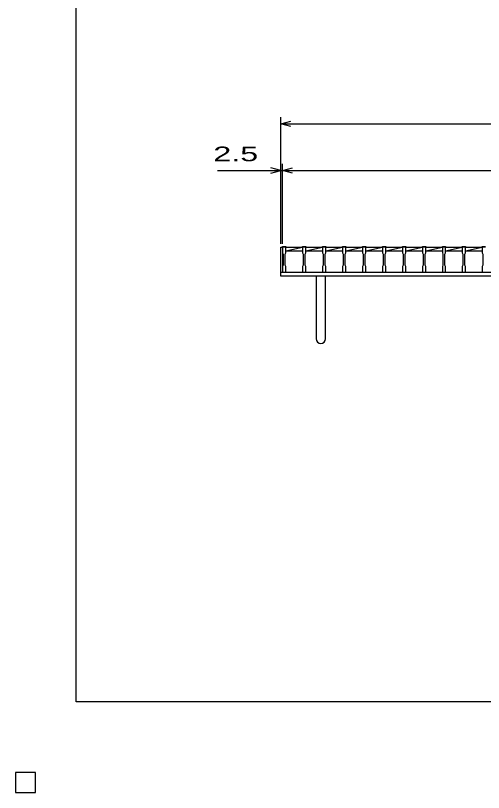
# Model space of a CAD drawing. Units: millimetres, scale not verified. Extents: x -1820 to 1731, y -1282 to 1054.
# Drawn here: x -1820 to -1117, y -1282 to -114 of the extents above; entities that cross this region are included whole.
import ezdxf
from ezdxf.enums import TextEntityAlignment as Align

# ---------------------------------------------------------------- set-up
doc = ezdxf.new("R2010")
doc.units = ezdxf.units.MM
doc.header["$LTSCALE"] = 10
for name, color, linetype, lineweight in [('0_2', 150, 'Continuous', 25), ('16', 3, 'Continuous', 25), ('19', 6, 'Continuous', 25), ('22', 4, 'Continuous', 25), ('24', 2, 'Continuous', 25), ('32', 4, 'Continuous', 25)]:
    doc.layers.add(name, color=color, linetype=linetype, lineweight=lineweight)
doc.styles.add('ベクトル', font='')
doc.styles.get('ベクトル').set_extended_font_data('ベクトル')

msp = doc.modelspace()

# ---------------------------------------------------------------- linework, layer by layer
at = {"layer": '0_2'}
for p, q in [((-1729, -1146.5), (-1729, 1053.5)), ((1731, -1146.5), (-1729, -1146.5)), ((-1790, -1252.5), (-1820, -1252.5)), ((-1820, -1252.5), (-1820, -1282.5)), ((-1790, -1252.5), (-1820, -1252.5)), ((-1820, -1252.5), (-1820, -1282.5)), ((-1790, -1252.5), (-1820, -1252.5)), ((-1820, -1252.5), (-1820, -1282.5)), ((-1790, -1252.5), (-1820, -1252.5)), ((-1820, -1252.5), (-1820, -1282.5)), ((-1790, -1252.5), (-1820, -1252.5)), ((-1820, -1252.5), (-1820, -1282.5)), ((-1790, -1282.5), (-1790, -1252.5)), ((-1790, -1282.5), (-1790, -1252.5)), ((-1790, -1282.5), (-1790, -1252.5)), ((-1790, -1282.5), (-1790, -1252.5)), ((-1790, -1282.5), (-1790, -1252.5)), ((-1820, -1282.5), (-1790, -1282.5)), ((-1820, -1282.5), (-1790, -1282.5)), ((-1820, -1282.5), (-1790, -1282.5)), ((-1820, -1282.5), (-1790, -1282.5)), ((-1820, -1282.5), (-1790, -1282.5))]:
    msp.add_line(p, q, dxfattribs=at)
at = {"layer": '16'}
for p, q in [((-1419, -462.5), (-1419, -461.8)), ((-1419, -461.8), (-1414, -461.8)), ((-1419, -462.5), (-1419, -471)), ((-1414, -462.5), (-1419, -462.5)), ((-1419, -462.5), (-1419, -500.5)), ((-1414, -461.8), (-1414, -462.5)), ((-1414, -471), (-1414, -462.5)), ((-1414, -462.5), (-1389, -462.5)), ((-1414, -468), (-1389, -462.5)), ((-1389, -462.5), (-1389, -461.8)), ((-1389, -461.8), (-1384, -461.8)), ((-1389, -462.5), (-1389, -471)), ((-1384, -462.5), (-1389, -462.5)), ((-1384, -461.8), (-1384, -462.5)), ((-1384, -471), (-1384, -462.5)), ((-1384, -462.5), (-1359, -462.5)), ((-1384, -468), (-1359, -462.5)), ((-1359, -462.5), (-1359, -461.8)), ((-1359, -461.8), (-1354, -461.8)), ((-1359, -462.5), (-1359, -471)), ((-1354, -462.5), (-1359, -462.5)), ((-1354, -461.8), (-1354, -462.5)), ((-1354, -471), (-1354, -462.5)), ((-1354, -462.5), (-1329, -462.5)), ((-1354, -468), (-1329, -462.5)), ((-1329, -462.5), (-1329, -461.8)), ((-1329, -461.8), (-1324, -461.8)), ((-1329, -462.5), (-1329, -471)), ((-1324, -462.5), (-1329, -462.5)), ((-1324, -461.8), (-1324, -462.5)), ((-1324, -471), (-1324, -462.5)), ((-1324, -462.5), (-1299, -462.5)), ((-1324, -468), (-1299, -462.5)), ((-1299, -462.5), (-1299, -461.8)), ((-1299, -461.8), (-1294, -461.8)), ((-1299, -462.5), (-1299, -471)), ((-1294, -462.5), (-1299, -462.5)), ((-1294, -461.8), (-1294, -462.5)), ((-1294, -471), (-1294, -462.5)), ((-1294, -462.5), (-1269, -462.5)), ((-1294, -468), (-1269, -462.5)), ((-1269, -462.5), (-1269, -461.8)), ((-1269, -461.8), (-1264, -461.8)), ((-1269, -462.5), (-1269, -471)), ((-1264, -462.5), (-1269, -462.5)), ((-1264, -461.8), (-1264, -462.5)), ((-1264, -471), (-1264, -462.5)), ((-1264, -462.5), (-1239, -462.5)), ((-1264, -468), (-1239, -462.5)), ((-1239, -462.5), (-1239, -461.8)), ((-1239, -461.8), (-1234, -461.8)), ((-1239, -462.5), (-1239, -471)), ((-1234, -462.5), (-1239, -462.5)), ((-1234, -461.8), (-1234, -462.5)), ((-1234, -471), (-1234, -462.5)), ((-1234, -462.5), (-1209, -462.5)), ((-1234, -468), (-1209, -462.5)), ((-1209, -462.5), (-1209, -461.8)), ((-1209, -461.8), (-1204, -461.8)), ((-1209, -462.5), (-1209, -471)), ((-1204, -462.5), (-1209, -462.5)), ((-1204, -461.8), (-1204, -462.5)), ((-1204, -471), (-1204, -462.5)), ((-1204, -462.5), (-1179, -462.5)), ((-1204, -468), (-1179, -462.5)), ((-1179, -462.5), (-1179, -461.8)), ((-1179, -461.8), (-1174, -461.8)), ((-1179, -462.5), (-1179, -471)), ((-1174, -462.5), (-1179, -462.5)), ((-1174, -461.8), (-1174, -462.5)), ((-1174, -471), (-1174, -462.5)), ((-1174, -462.5), (-1149, -462.5)), ((-1174, -468), (-1149, -462.5)), ((-1149, -462.5), (-1149, -461.8)), ((-1149, -461.8), (-1144, -461.8)), ((-1149, -462.5), (-1149, -471)), ((-1144, -462.5), (-1149, -462.5)), ((-1144, -461.8), (-1144, -462.5)), ((-1144, -471), (-1144, -462.5)), ((-1144, -462.5), (-1119, -462.5)), ((-1144, -468), (-1119, -462.5)), ((-1119, -462.5), (-1119, -461.8)), ((-1119, -461.8), (-1114, -461.8)), ((-1119, -462.5), (-1119, -471)), ((-1114, -462.5), (-1119, -462.5)), ((-1419, -471), (-1418, -473)), ((-1418, -473), (-1418, -490)), ((-1415, -473), (-1414, -471)), ((-1415, -490), (-1415, -473)), ((-1414, -468), (-1389, -468)), ((-1389, -471), (-1388, -473)), ((-1388, -473), (-1388, -490)), ((-1385, -473), (-1384, -471)), ((-1385, -490), (-1385, -473)), ((-1384, -468), (-1359, -468)), ((-1359, -471), (-1358, -473)), ((-1358, -473), (-1358, -490)), ((-1355, -473), (-1354, -471)), ((-1355, -490), (-1355, -473)), ((-1354, -468), (-1329, -468)), ((-1329, -471), (-1328, -473)), ((-1328, -473), (-1328, -490)), ((-1325, -473), (-1324, -471)), ((-1325, -490), (-1325, -473)), ((-1324, -468), (-1299, -468)), ((-1299, -471), (-1298, -473)), ((-1298, -473), (-1298, -490)), ((-1295, -473), (-1294, -471)), ((-1295, -490), (-1295, -473)), ((-1294, -468), (-1269, -468)), ((-1269, -471), (-1268, -473)), ((-1268, -473), (-1268, -490)), ((-1265, -473), (-1264, -471)), ((-1265, -490), (-1265, -473)), ((-1264, -468), (-1239, -468)), ((-1239, -471), (-1238, -473)), ((-1238, -473), (-1238, -490)), ((-1235, -473), (-1234, -471)), ((-1235, -490), (-1235, -473)), ((-1234, -468), (-1209, -468)), ((-1209, -471), (-1208, -473)), ((-1208, -473), (-1208, -490)), ((-1205, -473), (-1204, -471)), ((-1205, -490), (-1205, -473)), ((-1204, -468), (-1179, -468)), ((-1179, -471), (-1178, -473)), ((-1178, -473), (-1178, -490)), ((-1175, -473), (-1174, -471)), ((-1175, -490), (-1175, -473)), ((-1174, -468), (-1149, -468)), ((-1149, -471), (-1148, -473)), ((-1148, -473), (-1148, -490)), ((-1145, -473), (-1144, -471)), ((-1145, -490), (-1145, -473)), ((-1144, -468), (-1119, -468)), ((-1119, -471), (-1118, -473)), ((-1118, -473), (-1118, -490)), ((-1418, -490), (-1419, -492)), ((-1414, -492), (-1415, -490)), ((-1388, -490), (-1389, -492)), ((-1384, -492), (-1385, -490)), ((-1358, -490), (-1359, -492)), ((-1354, -492), (-1355, -490)), ((-1328, -490), (-1329, -492)), ((-1324, -492), (-1325, -490)), ((-1298, -490), (-1299, -492)), ((-1294, -492), (-1295, -490)), ((-1268, -490), (-1269, -492)), ((-1264, -492), (-1265, -490)), ((-1238, -490), (-1239, -492)), ((-1234, -492), (-1235, -490)), ((-1208, -490), (-1209, -492)), ((-1204, -492), (-1205, -490)), ((-1178, -490), (-1179, -492)), ((-1174, -492), (-1175, -490)), ((-1148, -490), (-1149, -492)), ((-1144, -492), (-1145, -490)), ((-1118, -490), (-1119, -492)), ((-1419, -492), (-1419, -500.5)), ((-1419, -500.5), (-1414, -500.5)), ((-1414, -500.5), (-1414, -492)), ((-1414, -500.5), (-1389, -500.5)), ((-1389, -492), (-1389, -500.5)), ((-1389, -500.5), (-1384, -500.5)), ((-1384, -500.5), (-1384, -492)), ((-1384, -500.5), (-1359, -500.5)), ((-1359, -492), (-1359, -500.5)), ((-1359, -500.5), (-1354, -500.5)), ((-1354, -500.5), (-1354, -492)), ((-1354, -500.5), (-1329, -500.5)), ((-1329, -492), (-1329, -500.5)), ((-1329, -500.5), (-1324, -500.5)), ((-1324, -500.5), (-1324, -492)), ((-1324, -500.5), (-1299, -500.5)), ((-1299, -492), (-1299, -500.5)), ((-1299, -500.5), (-1294, -500.5)), ((-1294, -500.5), (-1294, -492)), ((-1294, -500.5), (-1269, -500.5)), ((-1269, -492), (-1269, -500.5)), ((-1269, -500.5), (-1264, -500.5)), ((-1264, -500.5), (-1264, -492)), ((-1264, -500.5), (-1239, -500.5)), ((-1239, -492), (-1239, -500.5)), ((-1239, -500.5), (-1234, -500.5)), ((-1234, -500.5), (-1234, -492)), ((-1234, -500.5), (-1209, -500.5)), ((-1209, -492), (-1209, -500.5)), ((-1209, -500.5), (-1204, -500.5)), ((-1204, -500.5), (-1204, -492)), ((-1204, -500.5), (-1179, -500.5)), ((-1179, -492), (-1179, -500.5)), ((-1179, -500.5), (-1174, -500.5)), ((-1174, -500.5), (-1174, -492)), ((-1174, -500.5), (-1149, -500.5)), ((-1149, -492), (-1149, -500.5)), ((-1149, -500.5), (-1144, -500.5)), ((-1144, -500.5), (-1144, -492)), ((-1144, -500.5), (-1119, -500.5)), ((-1119, -492), (-1119, -500.5)), ((-1119, -500.5), (-1114, -500.5)), ((-1790, -1252.5), (-1820, -1252.5)), ((-1820, -1252.5), (-1820, -1282.5)), ((-1790, -1252.5), (-1820, -1252.5)), ((-1820, -1252.5), (-1820, -1282.5)), ((-1790, -1252.5), (-1820, -1252.5)), ((-1820, -1252.5), (-1820, -1282.5)), ((-1790, -1252.5), (-1820, -1252.5)), ((-1820, -1252.5), (-1820, -1282.5)), ((-1790, -1252.5), (-1820, -1252.5)), ((-1820, -1252.5), (-1820, -1282.5)), ((-1790, -1282.5), (-1790, -1252.5)), ((-1790, -1282.5), (-1790, -1252.5)), ((-1790, -1282.5), (-1790, -1252.5)), ((-1790, -1282.5), (-1790, -1252.5)), ((-1790, -1282.5), (-1790, -1252.5)), ((-1820, -1282.5), (-1790, -1282.5)), ((-1820, -1282.5), (-1790, -1282.5)), ((-1820, -1282.5), (-1790, -1282.5)), ((-1820, -1282.5), (-1790, -1282.5)), ((-1820, -1282.5), (-1790, -1282.5))]:
    msp.add_line(p, q, dxfattribs=at)
at = {"layer": '19'}
for p, q in [((-1421.5, -500.5), (-1421.5, -462.5)), ((-1421.5, -462.5), (-1419, -462.5)), ((-1421.5, -500.5), (-421.5, -500.5)), ((-1421.5, -506.5), (-1421.5, -500.5)), ((-421.5, -506.5), (-1421.5, -506.5)), ((-1368.5, -506.5), (-1368.5, -600.5)), ((-1354.5, -600.5), (-1354.5, -506.5))]:
    msp.add_line(p, q, dxfattribs=at)
msp.add_arc((-1361.5, -600.5), 7, 180, 0, dxfattribs=at)
at = {"layer": '22'}
for p, q in [((-1421.5, -457.5), (-1421.5, -267.5)), ((-1421.5, -277.5), (-1406.5, -273.5)), ((-1406.5, -281.5), (-1421.5, -277.5)), ((-1421.5, -277.5), (-421.5, -277.5)), ((-1421.5, -457.5), (-1421.5, -337.5)), ((-1419, -457.5), (-1419, -337.5)), ((-1516.5, -347.5), (-1421.5, -347.5)), ((-1421.5, -347.5), (-1436.5, -343.5)), ((-1436.5, -351.5), (-1421.5, -347.5)), ((-1421.5, -347.5), (-1419, -347.5)), ((-1419, -347.5), (-1404, -343.5)), ((-1419, -347.5), (-424, -347.5)), ((-1404, -351.5), (-1419, -347.5))]:
    msp.add_line(p, q, dxfattribs=at)
at = {"layer": '22', "color": 2}
for p, q in [((-1790, -1252.5), (-1820, -1252.5)), ((-1820, -1252.5), (-1820, -1282.5)), ((-1790, -1252.5), (-1820, -1252.5)), ((-1820, -1252.5), (-1820, -1282.5)), ((-1790, -1252.5), (-1820, -1252.5)), ((-1820, -1252.5), (-1820, -1282.5)), ((-1790, -1282.5), (-1790, -1252.5)), ((-1790, -1282.5), (-1790, -1252.5)), ((-1790, -1282.5), (-1790, -1252.5)), ((-1820, -1282.5), (-1790, -1282.5)), ((-1820, -1282.5), (-1790, -1282.5)), ((-1820, -1282.5), (-1790, -1282.5))]:
    msp.add_line(p, q, dxfattribs=at)
at = {"layer": '24', "color": 4}
for p, q in [((-1790, -1252.5), (-1820, -1252.5)), ((-1820, -1252.5), (-1820, -1282.5)), ((-1790, -1252.5), (-1820, -1252.5)), ((-1820, -1252.5), (-1820, -1282.5)), ((-1790, -1252.5), (-1820, -1252.5)), ((-1820, -1252.5), (-1820, -1282.5)), ((-1790, -1282.5), (-1790, -1252.5)), ((-1790, -1282.5), (-1790, -1252.5)), ((-1790, -1282.5), (-1790, -1252.5)), ((-1820, -1282.5), (-1790, -1282.5)), ((-1820, -1282.5), (-1790, -1282.5)), ((-1820, -1282.5), (-1790, -1282.5))]:
    msp.add_line(p, q, dxfattribs=at)
at = {"layer": '32'}
for p, q in [((-1790, -1252.5), (-1820, -1252.5)), ((-1820, -1252.5), (-1820, -1282.5)), ((-1790, -1252.5), (-1820, -1252.5)), ((-1820, -1252.5), (-1820, -1282.5)), ((-1790, -1252.5), (-1820, -1252.5)), ((-1820, -1252.5), (-1820, -1282.5)), ((-1790, -1252.5), (-1820, -1252.5)), ((-1820, -1252.5), (-1820, -1282.5)), ((-1790, -1252.5), (-1820, -1252.5)), ((-1820, -1252.5), (-1820, -1282.5)), ((-1790, -1282.5), (-1790, -1252.5)), ((-1790, -1282.5), (-1790, -1252.5)), ((-1790, -1282.5), (-1790, -1252.5)), ((-1790, -1282.5), (-1790, -1252.5)), ((-1790, -1282.5), (-1790, -1252.5)), ((-1820, -1282.5), (-1790, -1282.5)), ((-1820, -1282.5), (-1790, -1282.5)), ((-1820, -1282.5), (-1790, -1282.5)), ((-1820, -1282.5), (-1790, -1282.5)), ((-1820, -1282.5), (-1790, -1282.5))]:
    msp.add_line(p, q, dxfattribs=at)

# ---------------------------------------------------------------- texts
at = {"layer": '22', "color": 2, "style": 'ベクトル', "width": 1.65}
msp.add_text(' 2.5 ', height=21.99, dxfattribs=at).set_placement((-1536.5, -322.5), align=Align.MIDDLE_LEFT)

doc.saveas('drawing.dxf')
